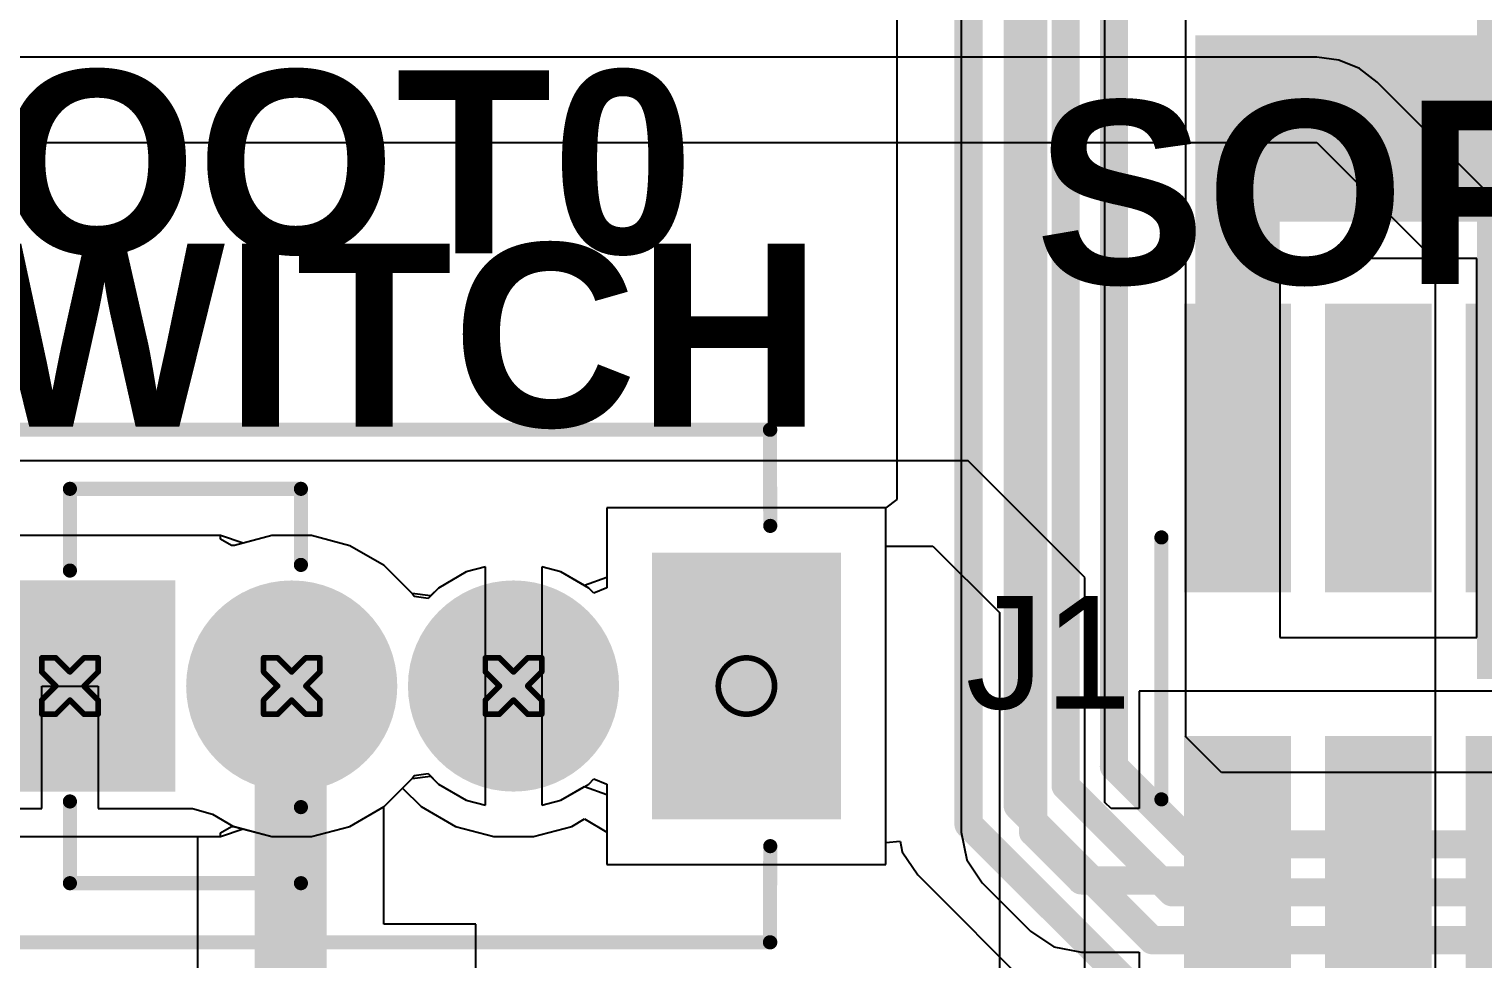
# Model space of a CAD drawing. Header units: inches. Extents: x -3 to 5437, y -3 to 5435.
# Drawn here: x 99.69 to 112.8, y 90.89 to 99.27 of the extents above; entities that cross this region are included whole.
import ezdxf

# ---------------------------------------------------------------- set-up
doc = ezdxf.new("R2010")
doc.units = ezdxf.units.IN
for name, color, linetype in [('Bottom Layer', 5, 'Continuous'), ('Bottom Solder', 6, 'Continuous'), ('Drill Drawing', 1, 'Continuous'), ('GND', 16, 'Continuous'), ('Multi-Layer', 9, 'Continuous'), ('Pad Holes', 156, 'Continuous'), ('PWR', 76, 'Continuous'), ('Top Layer', 1, 'Continuous'), ('Top Overlay', 2, 'Continuous'), ('Top Paste', 8, 'Continuous'), ('Top Solder', 216, 'Continuous')]:
    doc.layers.add(name, color=color, linetype=linetype)
doc.styles.add('Arial', font='', dxfattribs={"height": 0.2})
doc.styles.add('Arial_Bold', font='', dxfattribs={"height": 0.2})
doc.styles.get('Arial').set_extended_font_data('Arial')
doc.styles.get('Arial_Bold').set_extended_font_data('Arial', bold=True)

# ---------------------------------------------------------------- blocks, each defined once
blk = doc.blocks.new('SS_12D02_G040_124')
at = {"layer": 'Bottom Layer'}
for points in [[(-3.35, -1.1), (-4.85, -1.1), (-4.85, 1.1), (-3.35, 1.1)], [(3.35, 1.1), (4.85, 1.1), (4.85, -1.1), (3.35, -1.1)], [(-2.85, 0.85), (-1.15, 0.85), (-1.15, -0.85), (-2.85, -0.85)]]:
    blk.add_hatch(color=5, dxfattribs=at).paths.add_polyline_path(points)
h = blk.add_hatch(color=5, dxfattribs=at)
edge = h.paths.add_edge_path()
edge.add_arc((0, 0), 0.85, 0, 360)
h = blk.add_hatch(color=5, dxfattribs=at)
edge = h.paths.add_edge_path()
edge.add_arc((2, 0), 0.85, 0, 360)
at = {"layer": 'Bottom Solder'}
for points in [[(-3.248, -1.202), (-4.952, -1.202), (-4.952, 1.202), (-3.248, 1.202)], [(3.248, 1.202), (4.952, 1.202), (4.952, -1.202), (3.248, -1.202)], [(-2.952, 0.952), (-1.048, 0.952), (-1.048, -0.952), (-2.952, -0.952)]]:
    blk.add_hatch(color=6, dxfattribs=at).paths.add_polyline_path(points)
h = blk.add_hatch(color=6, dxfattribs=at)
edge = h.paths.add_edge_path()
edge.add_arc((0, 0), 0.952, 0, 360)
h = blk.add_hatch(color=6, dxfattribs=at)
edge = h.paths.add_edge_path()
edge.add_arc((2, 0), 0.952, 0, 360)
at = {"layer": 'GND'}
for points in [[(-3.35, -1.1), (-4.85, -1.1), (-4.85, 1.1), (-3.35, 1.1)], [(3.35, 1.1), (4.85, 1.1), (4.85, -1.1), (3.35, -1.1)], [(-2.85, 0.85), (-1.15, 0.85), (-1.15, -0.85), (-2.85, -0.85)]]:
    blk.add_hatch(color=16, dxfattribs=at).paths.add_polyline_path(points)
h = blk.add_hatch(color=16, dxfattribs=at)
edge = h.paths.add_edge_path()
edge.add_arc((0, 0), 0.85, 0, 360)
h = blk.add_hatch(color=16, dxfattribs=at)
edge = h.paths.add_edge_path()
edge.add_arc((2, 0), 0.85, 0, 360)
at = {"layer": 'Multi-Layer'}
for points in [[(-3.35, -1.1), (-4.85, -1.1), (-4.85, 1.1), (-3.35, 1.1)], [(3.35, 1.1), (4.85, 1.1), (4.85, -1.1), (3.35, -1.1)], [(-2.85, 0.85), (-1.15, 0.85), (-1.15, -0.85), (-2.85, -0.85)]]:
    blk.add_hatch(color=9, dxfattribs=at).paths.add_polyline_path(points)
h = blk.add_hatch(color=9, dxfattribs=at)
edge = h.paths.add_edge_path()
edge.add_arc((0, 0), 0.85, 0, 360)
h = blk.add_hatch(color=9, dxfattribs=at)
edge = h.paths.add_edge_path()
edge.add_arc((2, 0), 0.85, 0, 360)
at = {"layer": 'Pad Holes'}
for points in [[(-4.45, -0.75), (-4.45, 0.75), (-3.75, 0.75), (-3.75, -0.75)], [(3.75, -0.75), (3.75, 0.75), (4.45, 0.75), (4.45, -0.75)]]:
    blk.add_hatch(color=7, dxfattribs=at).paths.add_polyline_path(points)
h = blk.add_hatch(color=7, dxfattribs=at)
edge = h.paths.add_edge_path()
edge.add_arc((-2, 0), 0.5, 0, 360)
h = blk.add_hatch(color=7, dxfattribs=at)
edge = h.paths.add_edge_path()
edge.add_arc((0, 0), 0.5, 0, 360)
h = blk.add_hatch(color=7, dxfattribs=at)
edge = h.paths.add_edge_path()
edge.add_arc((2, 0), 0.5, 0, 360)
at = {"layer": 'PWR'}
for points in [[(-3.35, -1.1), (-4.85, -1.1), (-4.85, 1.1), (-3.35, 1.1)], [(3.35, 1.1), (4.85, 1.1), (4.85, -1.1), (3.35, -1.1)], [(-2.85, 0.85), (-1.15, 0.85), (-1.15, -0.85), (-2.85, -0.85)]]:
    blk.add_hatch(color=76, dxfattribs=at).paths.add_polyline_path(points)
h = blk.add_hatch(color=76, dxfattribs=at)
edge = h.paths.add_edge_path()
edge.add_arc((0, 0), 0.85, 0, 360)
h = blk.add_hatch(color=76, dxfattribs=at)
edge = h.paths.add_edge_path()
edge.add_arc((2, 0), 0.85, 0, 360)
at = {"layer": 'Top Layer'}
for points in [[(-3.35, -1.1), (-4.85, -1.1), (-4.85, 1.1), (-3.35, 1.1)], [(3.35, 1.1), (4.85, 1.1), (4.85, -1.1), (3.35, -1.1)], [(-2.85, 0.85), (-1.15, 0.85), (-1.15, -0.85), (-2.85, -0.85)]]:
    blk.add_hatch(color=1, dxfattribs=at).paths.add_polyline_path(points)
h = blk.add_hatch(color=1, dxfattribs=at)
edge = h.paths.add_edge_path()
edge.add_arc((0, 0), 0.85, 0, 360)
h = blk.add_hatch(color=1, dxfattribs=at)
edge = h.paths.add_edge_path()
edge.add_arc((2, 0), 0.85, 0, 360)
at = {"layer": 'Top Solder'}
for points in [[(-3.248, -1.202), (-4.952, -1.202), (-4.952, 1.202), (-3.248, 1.202)], [(3.248, 1.202), (4.952, 1.202), (4.952, -1.202), (3.248, -1.202)], [(-2.952, 0.952), (-1.048, 0.952), (-1.048, -0.952), (-2.952, -0.952)]]:
    blk.add_hatch(color=216, dxfattribs=at).paths.add_polyline_path(points)
h = blk.add_hatch(color=216, dxfattribs=at)
edge = h.paths.add_edge_path()
edge.add_arc((0, 0), 0.952, 0, 360)
h = blk.add_hatch(color=216, dxfattribs=at)
edge = h.paths.add_edge_path()
edge.add_arc((2, 0), 0.952, 0, 360)
at = {"layer": 'Top Overlay'}
for points in [[(-4.318, 2.311, 0.127, 0.127, 0), (-4.315, 1.444, 0.127, 0.127, 0)], [(-4.315, 2.311, 0.127, 0.127, 0), (4.315, 2.311, 0.127, 0.127, 0)], [(4.312, 2.311, 0.127, 0.127, 0), (4.315, 1.444, 0.127, 0.127, 0)], [(-2, 1.778, 0.127, 0.127, 0), (0.083, 1.778, 0.127, 0.127, 0)], [(-2, 1.041, 0.127, 0.127, 0), (-2, 1.778, 0.127, 0.127, 0)], [(0.083, 1.092, 0.127, 0.127, 0), (0.083, 1.778, 0.127, 0.127, 0)], [(-2, -1.778, 0.127, 0.127, 0), (-2, -1.041, 0.127, 0.127, 0)], [(-2, -1.778, 0.127, 0.127, 0), (-2, -1.041, 0.127, 0.127, 0)], [(0.083, -1.778, 0.127, 0.127, 0), (0.083, -1.092, 0.127, 0.127, 0)], [(0.083, -1.778, 0.127, 0.127, 0), (0.083, -1.092, 0.127, 0.127, 0)], [(-4.318, -2.311, 0.127, 0.127, 0), (-4.315, -1.444, 0.127, 0.127, 0)], [(4.312, -2.311, 0.127, 0.127, 0), (4.315, -1.444, 0.127, 0.127, 0)], [(-2, -1.778, 0.127, 0.127, 0), (0.083, -1.778, 0.127, 0.127, 0)], [(-2, -1.778, 0.127, 0.127, 0), (0.083, -1.778, 0.127, 0.127, 0)], [(-4.315, -2.311, 0.127, 0.127, 0), (4.315, -2.311, 0.127, 0.127, 0)]]:
    blk.add_lwpolyline(points, format="xyseb", dxfattribs=at)
for points in [[(-4.35, 2.311, 0.0635, 0.0635, 1), (-4.286, 2.311, 0.0635, 0.0635, 1)], [(-4.347, 2.311, 0.0635, 0.0635, 1), (-4.283, 2.311, 0.0635, 0.0635, 1)], [(4.28, 2.311, 0.0635, 0.0635, 1), (4.344, 2.311, 0.0635, 0.0635, 1)], [(4.283, 2.311, 0.0635, 0.0635, 1), (4.347, 2.311, 0.0635, 0.0635, 1)], [(-2.032, 1.778, 0.0635, 0.0635, 1), (-1.968, 1.778, 0.0635, 0.0635, 1)], [(-2.032, 1.778, 0.0635, 0.0635, 1), (-1.968, 1.778, 0.0635, 0.0635, 1)], [(0.051, 1.778, 0.0635, 0.0635, 1), (0.115, 1.778, 0.0635, 0.0635, 1)], [(0.051, 1.778, 0.0635, 0.0635, 1), (0.115, 1.778, 0.0635, 0.0635, 1)], [(-4.347, 1.444, 0.0635, 0.0635, 1), (-4.283, 1.444, 0.0635, 0.0635, 1)], [(4.283, 1.444, 0.0635, 0.0635, 1), (4.347, 1.444, 0.0635, 0.0635, 1)], [(-2.032, 1.041, 0.0635, 0.0635, 1), (-1.968, 1.041, 0.0635, 0.0635, 1)], [(0.051, 1.092, 0.0635, 0.0635, 1), (0.115, 1.092, 0.0635, 0.0635, 1)], [(-2.032, -1.041, 0.0635, 0.0635, 1), (-1.968, -1.041, 0.0635, 0.0635, 1)], [(-2.032, -1.041, 0.0635, 0.0635, 1), (-1.968, -1.041, 0.0635, 0.0635, 1)], [(0.051, -1.092, 0.0635, 0.0635, 1), (0.115, -1.092, 0.0635, 0.0635, 1)], [(0.051, -1.092, 0.0635, 0.0635, 1), (0.115, -1.092, 0.0635, 0.0635, 1)], [(-4.347, -1.444, 0.0635, 0.0635, 1), (-4.283, -1.444, 0.0635, 0.0635, 1)], [(4.283, -1.444, 0.0635, 0.0635, 1), (4.347, -1.444, 0.0635, 0.0635, 1)], [(-2.032, -1.778, 0.0635, 0.0635, 1), (-1.968, -1.778, 0.0635, 0.0635, 1)], [(-2.032, -1.778, 0.0635, 0.0635, 1), (-1.968, -1.778, 0.0635, 0.0635, 1)], [(-2.032, -1.778, 0.0635, 0.0635, 1), (-1.968, -1.778, 0.0635, 0.0635, 1)], [(-2.032, -1.778, 0.0635, 0.0635, 1), (-1.968, -1.778, 0.0635, 0.0635, 1)], [(0.051, -1.778, 0.0635, 0.0635, 1), (0.115, -1.778, 0.0635, 0.0635, 1)], [(0.051, -1.778, 0.0635, 0.0635, 1), (0.115, -1.778, 0.0635, 0.0635, 1)], [(0.051, -1.778, 0.0635, 0.0635, 1), (0.115, -1.778, 0.0635, 0.0635, 1)], [(0.051, -1.778, 0.0635, 0.0635, 1), (0.115, -1.778, 0.0635, 0.0635, 1)], [(-4.35, -2.311, 0.0635, 0.0635, 1), (-4.286, -2.311, 0.0635, 0.0635, 1)], [(-4.347, -2.311, 0.0635, 0.0635, 1), (-4.283, -2.311, 0.0635, 0.0635, 1)], [(4.28, -2.311, 0.0635, 0.0635, 1), (4.344, -2.311, 0.0635, 0.0635, 1)], [(4.283, -2.311, 0.0635, 0.0635, 1), (4.347, -2.311, 0.0635, 0.0635, 1)]]:
    blk.add_lwpolyline(points, format="xyseb", close=True, dxfattribs=at)
blk = doc.blocks.new('20021121_00010C4LF__224')
at = {"layer": 'Top Layer'}
for points in [[(-2.92, 3.15), (-2.16, 3.15), (-2.16, 0.75), (-2.92, 0.75)], [(-1.65, 3.15), (-0.89, 3.15), (-0.89, 0.75), (-1.65, 0.75)], [(-0.38, 3.15), (0.38, 3.15), (0.38, 0.75), (-0.38, 0.75)], [(0.89, 3.15), (1.65, 3.15), (1.65, 0.75), (0.89, 0.75)], [(2.16, 3.15), (2.92, 3.15), (2.92, 0.75), (2.16, 0.75)], [(-2.92, -0.75), (-2.16, -0.75), (-2.16, -3.15), (-2.92, -3.15)], [(-1.65, -0.75), (-0.89, -0.75), (-0.89, -3.15), (-1.65, -3.15)], [(-0.38, -0.75), (0.38, -0.75), (0.38, -3.15), (-0.38, -3.15)], [(0.89, -0.75), (1.65, -0.75), (1.65, -3.15), (0.89, -3.15)], [(2.16, -0.75), (2.92, -0.75), (2.92, -3.15), (2.16, -3.15)]]:
    blk.add_hatch(color=1, dxfattribs=at).paths.add_polyline_path(points)
at = {"layer": 'Top Paste'}
for points in [[(-2.92, 3.15), (-2.16, 3.15), (-2.16, 0.75), (-2.92, 0.75)], [(-1.65, 3.15), (-0.89, 3.15), (-0.89, 0.75), (-1.65, 0.75)], [(-0.38, 3.15), (0.38, 3.15), (0.38, 0.75), (-0.38, 0.75)], [(0.89, 3.15), (1.65, 3.15), (1.65, 0.75), (0.89, 0.75)], [(2.16, 3.15), (2.92, 3.15), (2.92, 0.75), (2.16, 0.75)], [(-2.92, -0.75), (-2.16, -0.75), (-2.16, -3.15), (-2.92, -3.15)], [(-1.65, -0.75), (-0.89, -0.75), (-0.89, -3.15), (-1.65, -3.15)], [(-0.38, -0.75), (0.38, -0.75), (0.38, -3.15), (-0.38, -3.15)], [(0.89, -0.75), (1.65, -0.75), (1.65, -3.15), (0.89, -3.15)], [(2.16, -0.75), (2.92, -0.75), (2.92, -3.15), (2.16, -3.15)]]:
    blk.add_hatch(color=8, dxfattribs=at).paths.add_polyline_path(points)
at = {"layer": 'Top Solder'}
for points in [[(-3.022, 3.252), (-2.058, 3.252), (-2.058, 0.648), (-3.022, 0.648)], [(-1.752, 3.252), (-0.788, 3.252), (-0.788, 0.648), (-1.752, 0.648)], [(-0.482, 3.252), (0.482, 3.252), (0.482, 0.648), (-0.482, 0.648)], [(0.788, 3.252), (1.752, 3.252), (1.752, 0.648), (0.788, 0.648)], [(2.058, 3.252), (3.022, 3.252), (3.022, 0.648), (2.058, 0.648)], [(-3.022, -0.648), (-2.058, -0.648), (-2.058, -3.252), (-3.022, -3.252)], [(-1.752, -0.648), (-0.788, -0.648), (-0.788, -3.252), (-1.752, -3.252)], [(-0.482, -0.648), (0.482, -0.648), (0.482, -3.252), (-0.482, -3.252)], [(0.788, -0.648), (1.752, -0.648), (1.752, -3.252), (0.788, -3.252)], [(2.058, -0.648), (3.022, -0.648), (3.022, -3.252), (2.058, -3.252)]]:
    blk.add_hatch(color=216, dxfattribs=at).paths.add_polyline_path(points)
at = {"layer": 'Top Overlay'}
for points in [[(-3.226, 1.219, 0.127, 0.127, 0), (-3.226, -1.143, 0.127, 0.127, 0)], [(3.226, 1.219, 0.127, 0.127, 0), (3.226, -1.143, 0.127, 0.127, 0)]]:
    blk.add_lwpolyline(points, format="xyseb", dxfattribs=at)
for points in [[(-3.258, 1.219, 0.0635, 0.0635, 1), (-3.194, 1.219, 0.0635, 0.0635, 1)], [(3.194, 1.219, 0.0635, 0.0635, 1), (3.258, 1.219, 0.0635, 0.0635, 1)], [(-3.258, -1.143, 0.0635, 0.0635, 1), (-3.194, -1.143, 0.0635, 0.0635, 1)], [(3.194, -1.143, 0.0635, 0.0635, 1), (3.258, -1.143, 0.0635, 0.0635, 1)], [(-3.175, -1.956, 0.254, 0.254, 1), (-3.429, -1.956, 0.254, 0.254, 1)], [(-3.493, -1.956, 0.127, 0.127, 1), (-3.365, -1.956, 0.127, 0.127, 1)], [(-3.239, -1.956, 0.127, 0.127, 1), (-3.111, -1.956, 0.127, 0.127, 1)]]:
    blk.add_lwpolyline(points, format="xyseb", close=True, dxfattribs=at)

msp = doc.modelspace()

# ---------------------------------------------------------------- hatches: boundary and pattern name
at = {"layer": 'Top Layer'}
for points in [[(114.778, 104.592), (112.748, 104.592), (112.748, 93.597), (114.778, 93.597)], [(110.208, 97.533), (113.966, 97.533), (113.966, 99.213), (110.208, 99.213)], [(110.968, 97.765), (110.208, 97.765), (110.208, 94.293), (110.968, 94.293)], [(112.748, 93.409), (117.994, 93.409), (117.994, 93.978), (112.748, 93.978)], [(101.727, 90.056), (102.374, 90.056), (102.374, 93.346), (101.727, 93.346)]]:
    msp.add_hatch(color=1, dxfattribs=at).paths.add_polyline_path(points)

# ---------------------------------------------------------------- linework, layer by layer
at = {"layer": 'Bottom Layer'}
for p, q in [((110.121, 92.888), (110.121, 102.858)), ((107.515, 100.82), (107.515, 95.027)), ((107.388, 94.954), (104.902, 94.954)), ((104.902, 94.954), (104.902, 94.231)), ((107.418, 94.954), (107.388, 94.954)), ((107.515, 95.027), (107.418, 94.954)), ((101.418, 94.704), (99.218, 94.704)), ((101.418, 94.67), (101.418, 94.704)), ((101.516, 94.614), (101.418, 94.67)), ((101.882, 94.704), (101.545, 94.614)), ((102.239, 94.704), (101.882, 94.704)), ((102.585, 94.611), (102.239, 94.704)), ((101.545, 94.614), (101.516, 94.614)), ((102.894, 94.433), (102.585, 94.611)), ((103.147, 94.18), (102.894, 94.433)), ((103.806, 94.421), (103.634, 94.375)), ((103.806, 93.346), (103.806, 94.421)), ((104.487, 94.375), (104.314, 94.421)), ((104.314, 94.421), (104.314, 93.346)), ((103.634, 94.375), (103.383, 94.229)), ((104.738, 94.229), (104.487, 94.375)), ((103.163, 94.152), (103.147, 94.18)), ((103.289, 94.136), (103.163, 94.152)), ((103.383, 94.229), (103.289, 94.136)), ((104.785, 94.182), (104.738, 94.229)), ((104.902, 94.231), (104.785, 94.182)), ((103.806, 92.271), (103.806, 93.346)), ((104.314, 93.346), (104.314, 92.271)), ((110.445, 92.565), (110.121, 92.888)), ((103.163, 92.54), (103.289, 92.556)), ((103.289, 92.556), (103.383, 92.462)), ((119.181, 92.565), (110.445, 92.565)), ((102.894, 92.259), (103.147, 92.512)), ((103.147, 92.512), (103.163, 92.54)), ((103.383, 92.462), (103.634, 92.317)), ((104.487, 92.317), (104.738, 92.462)), ((104.738, 92.462), (104.785, 92.509)), ((104.785, 92.509), (104.902, 92.461)), ((104.902, 92.461), (104.902, 91.738)), ((103.634, 92.317), (103.806, 92.271)), ((104.314, 92.271), (104.487, 92.317)), ((102.585, 92.08), (102.894, 92.259)), ((101.418, 92.021), (101.516, 92.078)), ((101.516, 92.078), (101.545, 92.078)), ((101.545, 92.078), (101.882, 91.988)), ((102.239, 91.988), (102.585, 92.08)), ((99.218, 91.988), (101.418, 91.988)), ((101.418, 91.988), (101.418, 92.021)), ((101.882, 91.988), (102.239, 91.988)), ((107.418, 91.935), (107.545, 91.948)), ((107.418, 91.738), (107.418, 91.935)), ((107.545, 91.948), (107.565, 91.852)), ((107.565, 91.852), (107.705, 91.642)), ((104.902, 91.738), (107.418, 91.738)), ((107.705, 91.642), (109.182, 90.165))]:
    msp.add_line(p, q, dxfattribs=at)
for points in [[(109.474, 92.62, 0.254, 0.254, 0), (109.474, 103.454, 0.254, 0.254, 0)], [(109.038, 92.445, 0.254, 0.254, 0), (109.038, 102.722, 0.254, 0.254, 0)], [(108.606, 92.266, 0.254, 0.254, 0), (108.606, 102.534, 0.254, 0.254, 0)], [(108.163, 92.099, 0.254, 0.254, 0), (108.163, 101.222, 0.254, 0.254, 0)], [(109.474, 92.62, 0.254, 0.254, 0), (110.176, 91.918, 0.254, 0.254, 0)], [(109.038, 92.445, 0.254, 0.254, 0), (109.998, 91.486, 0.254, 0.254, 0)], [(108.606, 92.266, 0.254, 0.254, 0), (109.819, 91.054, 0.254, 0.254, 0)], [(108.163, 92.099, 0.254, 0.254, 0), (109.64, 90.622, 0.254, 0.254, 0)], [(110.176, 91.918, 0.254, 0.254, 0), (118.78, 91.918, 0.254, 0.254, 0)], [(109.998, 91.486, 0.254, 0.254, 0), (137.94, 91.486, 0.254, 0.254, 0)], [(109.819, 91.054, 0.254, 0.254, 0), (137.761, 91.054, 0.254, 0.254, 0)]]:
    msp.add_lwpolyline(points, format="xyseb", dxfattribs=at)
for points in [[(109.41, 92.62, 0.127, 0.127, 1), (109.537, 92.62, 0.127, 0.127, 1)], [(109.41, 92.62, 0.127, 0.127, 1), (109.537, 92.62, 0.127, 0.127, 1)], [(108.975, 92.445, 0.127, 0.127, 1), (109.102, 92.445, 0.127, 0.127, 1)], [(108.975, 92.445, 0.127, 0.127, 1), (109.102, 92.445, 0.127, 0.127, 1)], [(108.543, 92.266, 0.127, 0.127, 1), (108.67, 92.266, 0.127, 0.127, 1)], [(108.543, 92.266, 0.127, 0.127, 1), (108.67, 92.266, 0.127, 0.127, 1)], [(108.099, 92.099, 0.127, 0.127, 1), (108.226, 92.099, 0.127, 0.127, 1)], [(108.099, 92.099, 0.127, 0.127, 1), (108.226, 92.099, 0.127, 0.127, 1)], [(110.113, 91.918, 0.127, 0.127, 1), (110.24, 91.918, 0.127, 0.127, 1)], [(110.113, 91.918, 0.127, 0.127, 1), (110.24, 91.918, 0.127, 0.127, 1)], [(109.934, 91.486, 0.127, 0.127, 1), (110.061, 91.486, 0.127, 0.127, 1)], [(109.934, 91.486, 0.127, 0.127, 1), (110.061, 91.486, 0.127, 0.127, 1)], [(109.755, 91.054, 0.127, 0.127, 1), (109.882, 91.054, 0.127, 0.127, 1)], [(109.755, 91.054, 0.127, 0.127, 1), (109.882, 91.054, 0.127, 0.127, 1)]]:
    msp.add_lwpolyline(points, format="xyseb", close=True, dxfattribs=at)
at = {"layer": 'Drill Drawing'}
for points in [[(99.806, 93.473, 0.0508, 0.0508, 0), (99.806, 93.6, 0.0508, 0.0508, 0)], [(99.806, 93.6, 0.0508, 0.0508, 0), (99.933, 93.6, 0.0508, 0.0508, 0)], [(99.933, 93.6, 0.0508, 0.0508, 0), (100.06, 93.473, 0.0508, 0.0508, 0)], [(100.06, 93.473, 0.0508, 0.0508, 0), (100.187, 93.6, 0.0508, 0.0508, 0)], [(100.187, 93.6, 0.0508, 0.0508, 0), (100.314, 93.6, 0.0508, 0.0508, 0)], [(100.314, 93.473, 0.0508, 0.0508, 0), (100.314, 93.6, 0.0508, 0.0508, 0)], [(101.806, 93.473, 0.0508, 0.0508, 0), (101.806, 93.6, 0.0508, 0.0508, 0)], [(101.806, 93.6, 0.0508, 0.0508, 0), (101.933, 93.6, 0.0508, 0.0508, 0)], [(101.933, 93.6, 0.0508, 0.0508, 0), (102.06, 93.473, 0.0508, 0.0508, 0)], [(102.06, 93.473, 0.0508, 0.0508, 0), (102.187, 93.6, 0.0508, 0.0508, 0)], [(102.187, 93.6, 0.0508, 0.0508, 0), (102.314, 93.6, 0.0508, 0.0508, 0)], [(102.314, 93.473, 0.0508, 0.0508, 0), (102.314, 93.6, 0.0508, 0.0508, 0)], [(103.806, 93.473, 0.0508, 0.0508, 0), (103.806, 93.6, 0.0508, 0.0508, 0)], [(103.806, 93.6, 0.0508, 0.0508, 0), (103.933, 93.6, 0.0508, 0.0508, 0)], [(103.933, 93.6, 0.0508, 0.0508, 0), (104.06, 93.473, 0.0508, 0.0508, 0)], [(104.06, 93.473, 0.0508, 0.0508, 0), (104.187, 93.6, 0.0508, 0.0508, 0)], [(104.187, 93.6, 0.0508, 0.0508, 0), (104.314, 93.6, 0.0508, 0.0508, 0)], [(104.314, 93.473, 0.0508, 0.0508, 0), (104.314, 93.6, 0.0508, 0.0508, 0)], [(99.806, 93.473, 0.0508, 0.0508, 0), (99.933, 93.346, 0.0508, 0.0508, 0)], [(100.187, 93.346, 0.0508, 0.0508, 0), (100.314, 93.473, 0.0508, 0.0508, 0)], [(101.806, 93.473, 0.0508, 0.0508, 0), (101.933, 93.346, 0.0508, 0.0508, 0)], [(102.187, 93.346, 0.0508, 0.0508, 0), (102.314, 93.473, 0.0508, 0.0508, 0)], [(103.806, 93.473, 0.0508, 0.0508, 0), (103.933, 93.346, 0.0508, 0.0508, 0)], [(104.187, 93.346, 0.0508, 0.0508, 0), (104.314, 93.473, 0.0508, 0.0508, 0)], [(99.806, 93.219, 0.0508, 0.0508, 0), (99.933, 93.346, 0.0508, 0.0508, 0)], [(100.187, 93.346, 0.0508, 0.0508, 0), (100.314, 93.219, 0.0508, 0.0508, 0)], [(101.806, 93.219, 0.0508, 0.0508, 0), (101.933, 93.346, 0.0508, 0.0508, 0)], [(102.187, 93.346, 0.0508, 0.0508, 0), (102.314, 93.219, 0.0508, 0.0508, 0)], [(103.806, 93.219, 0.0508, 0.0508, 0), (103.933, 93.346, 0.0508, 0.0508, 0)], [(104.187, 93.346, 0.0508, 0.0508, 0), (104.314, 93.219, 0.0508, 0.0508, 0)], [(99.806, 93.092, 0.0508, 0.0508, 0), (99.806, 93.219, 0.0508, 0.0508, 0)], [(99.933, 93.092, 0.0508, 0.0508, 0), (100.06, 93.219, 0.0508, 0.0508, 0)], [(100.06, 93.219, 0.0508, 0.0508, 0), (100.187, 93.092, 0.0508, 0.0508, 0)], [(100.314, 93.092, 0.0508, 0.0508, 0), (100.314, 93.219, 0.0508, 0.0508, 0)], [(101.806, 93.092, 0.0508, 0.0508, 0), (101.806, 93.219, 0.0508, 0.0508, 0)], [(101.933, 93.092, 0.0508, 0.0508, 0), (102.06, 93.219, 0.0508, 0.0508, 0)], [(102.06, 93.219, 0.0508, 0.0508, 0), (102.187, 93.092, 0.0508, 0.0508, 0)], [(102.314, 93.092, 0.0508, 0.0508, 0), (102.314, 93.219, 0.0508, 0.0508, 0)], [(103.806, 93.092, 0.0508, 0.0508, 0), (103.806, 93.219, 0.0508, 0.0508, 0)], [(103.933, 93.092, 0.0508, 0.0508, 0), (104.06, 93.219, 0.0508, 0.0508, 0)], [(104.06, 93.219, 0.0508, 0.0508, 0), (104.187, 93.092, 0.0508, 0.0508, 0)], [(104.314, 93.092, 0.0508, 0.0508, 0), (104.314, 93.219, 0.0508, 0.0508, 0)], [(99.806, 93.092, 0.0508, 0.0508, 0), (99.933, 93.092, 0.0508, 0.0508, 0)], [(100.187, 93.092, 0.0508, 0.0508, 0), (100.314, 93.092, 0.0508, 0.0508, 0)], [(101.806, 93.092, 0.0508, 0.0508, 0), (101.933, 93.092, 0.0508, 0.0508, 0)], [(102.187, 93.092, 0.0508, 0.0508, 0), (102.314, 93.092, 0.0508, 0.0508, 0)], [(103.806, 93.092, 0.0508, 0.0508, 0), (103.933, 93.092, 0.0508, 0.0508, 0)], [(104.187, 93.092, 0.0508, 0.0508, 0), (104.314, 93.092, 0.0508, 0.0508, 0)]]:
    msp.add_lwpolyline(points, format="xyseb", dxfattribs=at)
for points in [[(99.794, 93.6, 0.0254, 0.0254, 1), (99.819, 93.6, 0.0254, 0.0254, 1)], [(99.794, 93.6, 0.0254, 0.0254, 1), (99.819, 93.6, 0.0254, 0.0254, 1)], [(99.921, 93.6, 0.0254, 0.0254, 1), (99.946, 93.6, 0.0254, 0.0254, 1)], [(99.921, 93.6, 0.0254, 0.0254, 1), (99.946, 93.6, 0.0254, 0.0254, 1)], [(100.175, 93.6, 0.0254, 0.0254, 1), (100.2, 93.6, 0.0254, 0.0254, 1)], [(100.175, 93.6, 0.0254, 0.0254, 1), (100.2, 93.6, 0.0254, 0.0254, 1)], [(100.302, 93.6, 0.0254, 0.0254, 1), (100.327, 93.6, 0.0254, 0.0254, 1)], [(100.302, 93.6, 0.0254, 0.0254, 1), (100.327, 93.6, 0.0254, 0.0254, 1)], [(101.794, 93.6, 0.0254, 0.0254, 1), (101.819, 93.6, 0.0254, 0.0254, 1)], [(101.794, 93.6, 0.0254, 0.0254, 1), (101.819, 93.6, 0.0254, 0.0254, 1)], [(101.921, 93.6, 0.0254, 0.0254, 1), (101.946, 93.6, 0.0254, 0.0254, 1)], [(101.921, 93.6, 0.0254, 0.0254, 1), (101.946, 93.6, 0.0254, 0.0254, 1)], [(102.175, 93.6, 0.0254, 0.0254, 1), (102.2, 93.6, 0.0254, 0.0254, 1)], [(102.175, 93.6, 0.0254, 0.0254, 1), (102.2, 93.6, 0.0254, 0.0254, 1)], [(102.302, 93.6, 0.0254, 0.0254, 1), (102.327, 93.6, 0.0254, 0.0254, 1)], [(102.302, 93.6, 0.0254, 0.0254, 1), (102.327, 93.6, 0.0254, 0.0254, 1)], [(103.794, 93.6, 0.0254, 0.0254, 1), (103.819, 93.6, 0.0254, 0.0254, 1)], [(103.794, 93.6, 0.0254, 0.0254, 1), (103.819, 93.6, 0.0254, 0.0254, 1)], [(103.921, 93.6, 0.0254, 0.0254, 1), (103.946, 93.6, 0.0254, 0.0254, 1)], [(103.921, 93.6, 0.0254, 0.0254, 1), (103.946, 93.6, 0.0254, 0.0254, 1)], [(104.175, 93.6, 0.0254, 0.0254, 1), (104.2, 93.6, 0.0254, 0.0254, 1)], [(104.175, 93.6, 0.0254, 0.0254, 1), (104.2, 93.6, 0.0254, 0.0254, 1)], [(104.302, 93.6, 0.0254, 0.0254, 1), (104.327, 93.6, 0.0254, 0.0254, 1)], [(104.302, 93.6, 0.0254, 0.0254, 1), (104.327, 93.6, 0.0254, 0.0254, 1)], [(106.414, 93.346, 0.0508, 0.0508, 1), (105.906, 93.346, 0.0508, 0.0508, 1)], [(99.794, 93.473, 0.0254, 0.0254, 1), (99.819, 93.473, 0.0254, 0.0254, 1)], [(99.794, 93.473, 0.0254, 0.0254, 1), (99.819, 93.473, 0.0254, 0.0254, 1)], [(100.048, 93.473, 0.0254, 0.0254, 1), (100.073, 93.473, 0.0254, 0.0254, 1)], [(100.048, 93.473, 0.0254, 0.0254, 1), (100.073, 93.473, 0.0254, 0.0254, 1)], [(100.302, 93.473, 0.0254, 0.0254, 1), (100.327, 93.473, 0.0254, 0.0254, 1)], [(100.302, 93.473, 0.0254, 0.0254, 1), (100.327, 93.473, 0.0254, 0.0254, 1)], [(101.794, 93.473, 0.0254, 0.0254, 1), (101.819, 93.473, 0.0254, 0.0254, 1)], [(101.794, 93.473, 0.0254, 0.0254, 1), (101.819, 93.473, 0.0254, 0.0254, 1)], [(102.048, 93.473, 0.0254, 0.0254, 1), (102.073, 93.473, 0.0254, 0.0254, 1)], [(102.048, 93.473, 0.0254, 0.0254, 1), (102.073, 93.473, 0.0254, 0.0254, 1)], [(102.302, 93.473, 0.0254, 0.0254, 1), (102.327, 93.473, 0.0254, 0.0254, 1)], [(102.302, 93.473, 0.0254, 0.0254, 1), (102.327, 93.473, 0.0254, 0.0254, 1)], [(103.794, 93.473, 0.0254, 0.0254, 1), (103.819, 93.473, 0.0254, 0.0254, 1)], [(103.794, 93.473, 0.0254, 0.0254, 1), (103.819, 93.473, 0.0254, 0.0254, 1)], [(104.048, 93.473, 0.0254, 0.0254, 1), (104.073, 93.473, 0.0254, 0.0254, 1)], [(104.048, 93.473, 0.0254, 0.0254, 1), (104.073, 93.473, 0.0254, 0.0254, 1)], [(104.302, 93.473, 0.0254, 0.0254, 1), (104.327, 93.473, 0.0254, 0.0254, 1)], [(104.302, 93.473, 0.0254, 0.0254, 1), (104.327, 93.473, 0.0254, 0.0254, 1)], [(99.921, 93.346, 0.0254, 0.0254, 1), (99.946, 93.346, 0.0254, 0.0254, 1)], [(99.921, 93.346, 0.0254, 0.0254, 1), (99.946, 93.346, 0.0254, 0.0254, 1)], [(100.175, 93.346, 0.0254, 0.0254, 1), (100.2, 93.346, 0.0254, 0.0254, 1)], [(100.175, 93.346, 0.0254, 0.0254, 1), (100.2, 93.346, 0.0254, 0.0254, 1)], [(101.921, 93.346, 0.0254, 0.0254, 1), (101.946, 93.346, 0.0254, 0.0254, 1)], [(101.921, 93.346, 0.0254, 0.0254, 1), (101.946, 93.346, 0.0254, 0.0254, 1)], [(102.175, 93.346, 0.0254, 0.0254, 1), (102.2, 93.346, 0.0254, 0.0254, 1)], [(102.175, 93.346, 0.0254, 0.0254, 1), (102.2, 93.346, 0.0254, 0.0254, 1)], [(103.921, 93.346, 0.0254, 0.0254, 1), (103.946, 93.346, 0.0254, 0.0254, 1)], [(103.921, 93.346, 0.0254, 0.0254, 1), (103.946, 93.346, 0.0254, 0.0254, 1)], [(104.175, 93.346, 0.0254, 0.0254, 1), (104.2, 93.346, 0.0254, 0.0254, 1)], [(104.175, 93.346, 0.0254, 0.0254, 1), (104.2, 93.346, 0.0254, 0.0254, 1)], [(105.894, 93.346, 0.0254, 0.0254, 1), (105.919, 93.346, 0.0254, 0.0254, 1)], [(106.402, 93.346, 0.0254, 0.0254, 1), (106.427, 93.346, 0.0254, 0.0254, 1)], [(99.794, 93.219, 0.0254, 0.0254, 1), (99.819, 93.219, 0.0254, 0.0254, 1)], [(99.794, 93.219, 0.0254, 0.0254, 1), (99.819, 93.219, 0.0254, 0.0254, 1)], [(100.048, 93.219, 0.0254, 0.0254, 1), (100.073, 93.219, 0.0254, 0.0254, 1)], [(100.048, 93.219, 0.0254, 0.0254, 1), (100.073, 93.219, 0.0254, 0.0254, 1)], [(100.302, 93.219, 0.0254, 0.0254, 1), (100.327, 93.219, 0.0254, 0.0254, 1)], [(100.302, 93.219, 0.0254, 0.0254, 1), (100.327, 93.219, 0.0254, 0.0254, 1)], [(101.794, 93.219, 0.0254, 0.0254, 1), (101.819, 93.219, 0.0254, 0.0254, 1)], [(101.794, 93.219, 0.0254, 0.0254, 1), (101.819, 93.219, 0.0254, 0.0254, 1)], [(102.048, 93.219, 0.0254, 0.0254, 1), (102.073, 93.219, 0.0254, 0.0254, 1)], [(102.048, 93.219, 0.0254, 0.0254, 1), (102.073, 93.219, 0.0254, 0.0254, 1)], [(102.302, 93.219, 0.0254, 0.0254, 1), (102.327, 93.219, 0.0254, 0.0254, 1)], [(102.302, 93.219, 0.0254, 0.0254, 1), (102.327, 93.219, 0.0254, 0.0254, 1)], [(103.794, 93.219, 0.0254, 0.0254, 1), (103.819, 93.219, 0.0254, 0.0254, 1)], [(103.794, 93.219, 0.0254, 0.0254, 1), (103.819, 93.219, 0.0254, 0.0254, 1)], [(104.048, 93.219, 0.0254, 0.0254, 1), (104.073, 93.219, 0.0254, 0.0254, 1)], [(104.048, 93.219, 0.0254, 0.0254, 1), (104.073, 93.219, 0.0254, 0.0254, 1)], [(104.302, 93.219, 0.0254, 0.0254, 1), (104.327, 93.219, 0.0254, 0.0254, 1)], [(104.302, 93.219, 0.0254, 0.0254, 1), (104.327, 93.219, 0.0254, 0.0254, 1)], [(99.794, 93.092, 0.0254, 0.0254, 1), (99.819, 93.092, 0.0254, 0.0254, 1)], [(99.794, 93.092, 0.0254, 0.0254, 1), (99.819, 93.092, 0.0254, 0.0254, 1)], [(99.921, 93.092, 0.0254, 0.0254, 1), (99.946, 93.092, 0.0254, 0.0254, 1)], [(99.921, 93.092, 0.0254, 0.0254, 1), (99.946, 93.092, 0.0254, 0.0254, 1)], [(100.175, 93.092, 0.0254, 0.0254, 1), (100.2, 93.092, 0.0254, 0.0254, 1)], [(100.175, 93.092, 0.0254, 0.0254, 1), (100.2, 93.092, 0.0254, 0.0254, 1)], [(100.302, 93.092, 0.0254, 0.0254, 1), (100.327, 93.092, 0.0254, 0.0254, 1)], [(100.302, 93.092, 0.0254, 0.0254, 1), (100.327, 93.092, 0.0254, 0.0254, 1)], [(101.794, 93.092, 0.0254, 0.0254, 1), (101.819, 93.092, 0.0254, 0.0254, 1)], [(101.794, 93.092, 0.0254, 0.0254, 1), (101.819, 93.092, 0.0254, 0.0254, 1)], [(101.921, 93.092, 0.0254, 0.0254, 1), (101.946, 93.092, 0.0254, 0.0254, 1)], [(101.921, 93.092, 0.0254, 0.0254, 1), (101.946, 93.092, 0.0254, 0.0254, 1)], [(102.175, 93.092, 0.0254, 0.0254, 1), (102.2, 93.092, 0.0254, 0.0254, 1)], [(102.175, 93.092, 0.0254, 0.0254, 1), (102.2, 93.092, 0.0254, 0.0254, 1)], [(102.302, 93.092, 0.0254, 0.0254, 1), (102.327, 93.092, 0.0254, 0.0254, 1)], [(102.302, 93.092, 0.0254, 0.0254, 1), (102.327, 93.092, 0.0254, 0.0254, 1)], [(103.794, 93.092, 0.0254, 0.0254, 1), (103.819, 93.092, 0.0254, 0.0254, 1)], [(103.794, 93.092, 0.0254, 0.0254, 1), (103.819, 93.092, 0.0254, 0.0254, 1)], [(103.921, 93.092, 0.0254, 0.0254, 1), (103.946, 93.092, 0.0254, 0.0254, 1)], [(103.921, 93.092, 0.0254, 0.0254, 1), (103.946, 93.092, 0.0254, 0.0254, 1)], [(104.175, 93.092, 0.0254, 0.0254, 1), (104.2, 93.092, 0.0254, 0.0254, 1)], [(104.175, 93.092, 0.0254, 0.0254, 1), (104.2, 93.092, 0.0254, 0.0254, 1)], [(104.302, 93.092, 0.0254, 0.0254, 1), (104.327, 93.092, 0.0254, 0.0254, 1)], [(104.302, 93.092, 0.0254, 0.0254, 1), (104.327, 93.092, 0.0254, 0.0254, 1)]]:
    msp.add_lwpolyline(points, format="xyseb", close=True, dxfattribs=at)
at = {"layer": 'GND'}
for p, q in [((107.418, 94.954), (104.902, 94.954)), ((104.902, 94.954), (104.902, 94.324)), ((107.418, 91.738), (107.418, 94.954)), ((101.418, 94.704), (99.218, 94.704)), ((101.622, 94.634), (101.418, 94.704)), ((101.418, 94.704), (101.418, 94.704)), ((101.882, 94.704), (101.622, 94.634)), ((102.239, 94.704), (101.882, 94.704)), ((102.585, 94.611), (102.239, 94.704)), ((102.894, 94.433), (102.585, 94.611)), ((103.147, 94.18), (102.894, 94.433)), ((103.806, 94.421), (103.634, 94.375)), ((103.806, 93.346), (103.806, 94.421)), ((104.487, 94.375), (104.314, 94.421)), ((104.314, 94.421), (104.314, 93.346)), ((103.634, 94.375), (103.383, 94.229)), ((104.699, 94.252), (104.487, 94.375)), ((104.902, 94.324), (104.699, 94.252)), ((103.311, 94.158), (103.147, 94.18)), ((103.383, 94.229), (103.311, 94.158)), ((103.806, 92.271), (103.806, 93.346)), ((104.314, 93.346), (104.314, 92.271)), ((102.894, 92.259), (103.147, 92.512)), ((103.147, 92.512), (103.311, 92.534)), ((103.311, 92.534), (103.383, 92.462)), ((103.383, 92.462), (103.634, 92.317)), ((104.487, 92.317), (104.699, 92.44)), ((104.699, 92.44), (104.902, 92.368)), ((103.634, 92.317), (103.806, 92.271)), ((104.314, 92.271), (104.487, 92.317)), ((104.902, 92.368), (104.902, 91.738)), ((102.585, 92.08), (102.894, 92.259)), ((101.418, 91.988), (101.622, 92.058)), ((101.622, 92.058), (101.882, 91.988)), ((102.239, 91.988), (102.585, 92.08)), ((99.218, 91.988), (101.418, 91.988)), ((101.418, 91.988), (101.418, 91.988)), ((101.882, 91.988), (102.239, 91.988)), ((104.902, 91.738), (107.418, 91.738))]:
    msp.add_line(p, q, dxfattribs=at)
at = {"layer": 'PWR'}
for p, q in [((111.304, 99.016), (97.395, 99.016)), ((111.503, 98.99), (111.304, 99.016)), ((111.689, 98.913), (111.503, 98.99)), ((111.848, 98.791), (111.689, 98.913)), ((112.913, 97.725), (111.848, 98.791)), ((97.076, 98.247), (111.304, 98.247)), ((111.304, 98.247), (112.37, 97.182)), ((112.37, 97.182), (112.37, 87.385)), ((108.159, 95.377), (93.667, 95.377)), ((109.21, 94.326), (108.159, 95.377)), ((107.418, 91.738), (107.418, 94.608)), ((107.418, 94.608), (107.841, 94.608)), ((107.841, 94.608), (108.442, 94.008)), ((109.21, 85.338), (109.21, 94.326)), ((108.442, 94.008), (108.442, 85.338)), ((99.806, 92.242), (99.806, 93.346)), ((99.806, 93.346), (100.314, 93.346)), ((100.314, 93.346), (100.314, 92.242)), ((102.894, 92.259), (103.06, 92.425)), ((103.06, 92.425), (103.227, 92.259)), ((99.218, 92.242), (99.806, 92.242)), ((100.314, 92.242), (101.164, 92.242)), ((101.164, 92.242), (101.164, 92.242)), ((101.164, 92.242), (101.346, 92.19)), ((101.346, 92.19), (101.536, 92.08)), ((102.585, 92.08), (102.894, 92.259)), ((103.227, 92.259), (103.536, 92.08)), ((101.536, 92.08), (101.882, 91.988)), ((102.239, 91.988), (102.585, 92.08)), ((103.536, 92.08), (103.882, 91.988)), ((104.239, 91.988), (104.585, 92.08)), ((104.585, 92.08), (104.699, 92.147)), ((104.699, 92.147), (104.902, 92.029)), ((104.902, 92.029), (104.902, 91.738)), ((101.882, 91.988), (102.239, 91.988)), ((103.882, 91.988), (104.239, 91.988)), ((104.902, 91.738), (107.418, 91.738))]:
    msp.add_line(p, q, dxfattribs=at)
at = {"layer": 'Top Layer'}
for p, q in [((108.097, 99.752), (108.097, 92.028)), ((109.392, 92.296), (109.392, 99.483)), ((112.746, 97.201), (110.97, 97.201)), ((110.97, 97.201), (110.97, 93.785)), ((112.746, 93.785), (112.746, 97.201)), ((107.418, 94.954), (104.902, 94.954)), ((104.902, 94.954), (104.902, 94.231)), ((107.418, 91.738), (107.418, 94.954)), ((101.418, 94.704), (99.218, 94.704)), ((101.418, 94.67), (101.418, 94.704)), ((101.516, 94.614), (101.418, 94.67)), ((101.882, 94.704), (101.545, 94.614)), ((102.239, 94.704), (101.882, 94.704)), ((102.585, 94.611), (102.239, 94.704)), ((101.545, 94.614), (101.516, 94.614)), ((102.894, 94.433), (102.585, 94.611)), ((103.147, 94.18), (102.894, 94.433)), ((103.806, 94.421), (103.634, 94.375)), ((103.806, 93.346), (103.806, 94.421)), ((104.487, 94.375), (104.314, 94.421)), ((104.314, 94.421), (104.314, 93.346)), ((103.634, 94.375), (103.383, 94.229)), ((104.738, 94.229), (104.487, 94.375)), ((103.163, 94.152), (103.147, 94.18)), ((103.289, 94.136), (103.163, 94.152)), ((103.383, 94.229), (103.289, 94.136)), ((104.785, 94.182), (104.738, 94.229)), ((104.902, 94.231), (104.785, 94.182)), ((110.97, 93.785), (112.746, 93.785)), ((103.806, 92.271), (103.806, 93.346)), ((104.314, 93.346), (104.314, 92.271)), ((116.556, 93.301), (109.7, 93.301)), ((109.7, 93.301), (109.7, 92.241)), ((103.163, 92.54), (103.289, 92.556)), ((103.289, 92.556), (103.383, 92.462)), ((102.894, 92.259), (103.147, 92.512)), ((103.147, 92.512), (103.163, 92.54)), ((103.383, 92.462), (103.634, 92.317)), ((104.487, 92.317), (104.738, 92.462)), ((104.738, 92.462), (104.785, 92.509)), ((104.785, 92.509), (104.902, 92.461)), ((104.902, 92.461), (104.902, 91.738)), ((103.634, 92.317), (103.806, 92.271)), ((104.314, 92.271), (104.487, 92.317)), ((109.448, 92.241), (109.392, 92.296)), ((102.892, 92.258), (102.894, 92.259)), ((102.892, 91.199), (102.892, 92.258)), ((109.7, 92.241), (109.448, 92.241)), ((108.097, 92.028), (108.147, 91.78)), ((99.218, 91.988), (101.209, 91.988)), ((101.209, 91.988), (101.209, 90.056)), ((108.147, 91.78), (108.287, 91.57)), ((104.902, 91.738), (107.418, 91.738)), ((108.287, 91.57), (108.722, 91.135)), ((103.721, 91.199), (102.892, 91.199)), ((103.721, 89.548), (103.721, 91.199)), ((108.722, 91.135), (108.932, 90.995)), ((108.932, 90.995), (109.18, 90.946)), ((109.18, 90.946), (109.7, 90.946)), ((109.7, 90.946), (109.7, 89.885))]:
    msp.add_line(p, q, dxfattribs=at)
for points in [[(108.745, 92.028, 0.254, 0.254, 0), (108.745, 99.752, 0.254, 0.254, 0)], [(108.745, 92.028, 0.254, 0.254, 0), (109.18, 91.593, 0.254, 0.254, 0)], [(110.588, 89.201, 0.508, 0.508, 0), (110.588, 91.593, 0.508, 0.508, 0)], [(109.18, 91.593, 0.254, 0.254, 0), (110.588, 91.593, 0.254, 0.254, 0)]]:
    msp.add_lwpolyline(points, format="xyseb", dxfattribs=at)
for points in [[(108.681, 92.028, 0.127, 0.127, 1), (108.808, 92.028, 0.127, 0.127, 1)], [(108.681, 92.028, 0.127, 0.127, 1), (108.808, 92.028, 0.127, 0.127, 1)], [(110.461, 91.593, 0.254, 0.254, 1), (110.715, 91.593, 0.254, 0.254, 1)], [(109.116, 91.593, 0.127, 0.127, 1), (109.243, 91.593, 0.127, 0.127, 1)], [(109.116, 91.593, 0.127, 0.127, 1), (109.243, 91.593, 0.127, 0.127, 1)], [(110.525, 91.593, 0.127, 0.127, 1), (110.652, 91.593, 0.127, 0.127, 1)]]:
    msp.add_lwpolyline(points, format="xyseb", close=True, dxfattribs=at)

# ---------------------------------------------------------------- block references
at = {"rotation": 180}
msp.add_blockref('20021121_00010C4LF__224', (113.128, 93.543), dxfattribs=at)
msp.add_blockref('SS_12D02_G040_124', (102.06, 93.346))

# ---------------------------------------------------------------- texts
at = {"layer": 'Top Overlay', "style": 'Arial_Bold'}
for s, p in [('BOOT0', (97.744, 97.247)), ('SOFTWARE', (108.763, 96.972)), ('SWITCH', (97.744, 95.685))]:
    msp.add_text(s, height=1.651, rotation=360, dxfattribs=at).set_placement(p)
at = {"layer": 'Top Overlay', "style": 'Arial'}
msp.add_text('J1', height=1.016, dxfattribs=at).set_placement((108.136, 93.142))

doc.saveas('drawing.dxf')
